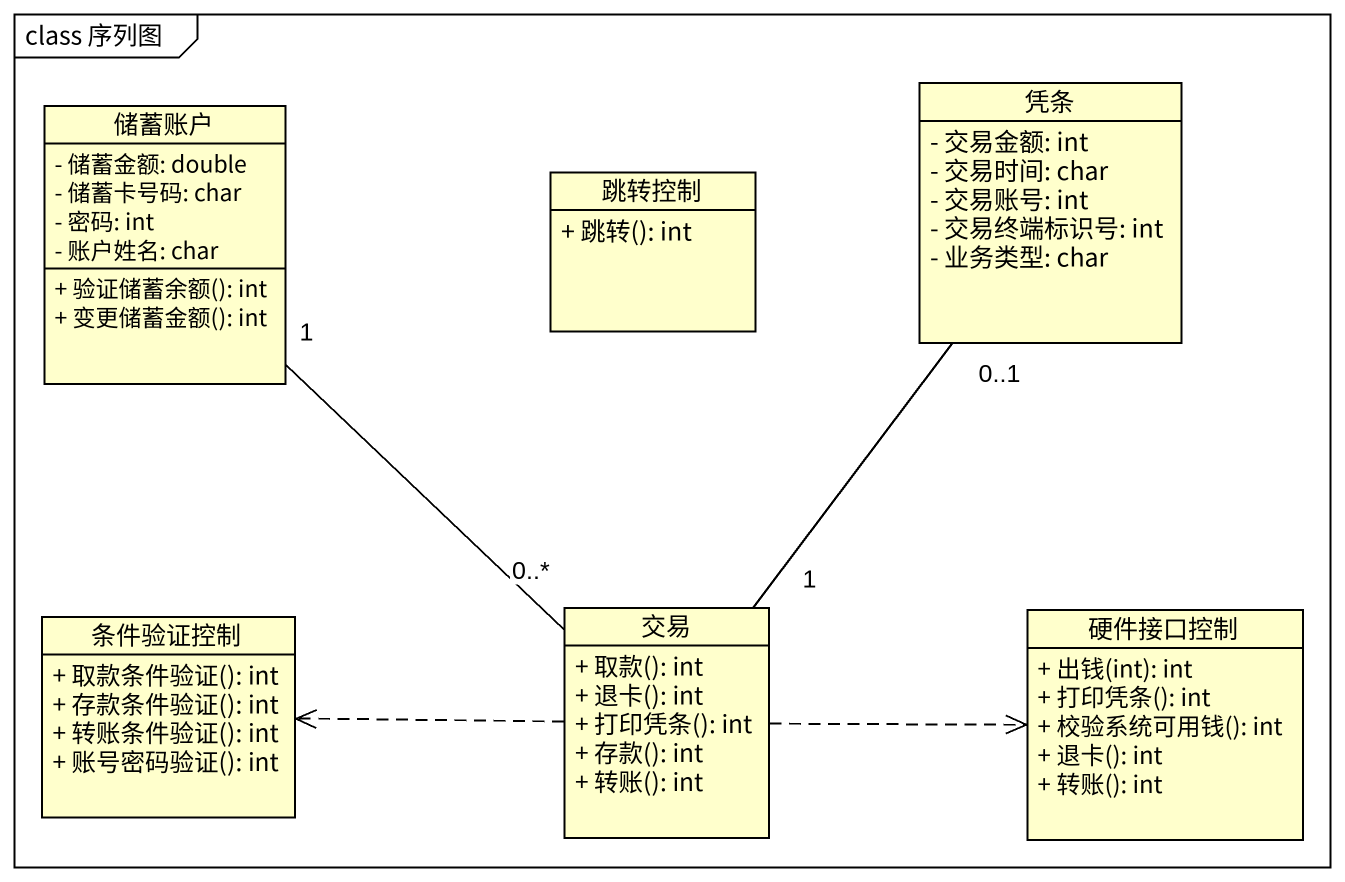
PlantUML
@startuml
mainframe class 序列图
hide circle
hide empty members
skinparam classAttributeIconSize 0
class 凭条 {
  - 交易金额: int
  - 交易时间: char
  - 交易账号: int
  - 交易终端标识号: int
  - 业务类型: char
}
class 储蓄账户 {
  - 储蓄金额: double
  - 储蓄卡号码: char
  - 密码: int
  - 账户姓名: char
  + 验证储蓄余额(): int
  + 变更储蓄金额(): int
}
class 跳转控制 {
  + 跳转(): int
}
class 交易 {
  + 取款(): int
  + 退卡(): int
  + 打印凭条(): int
  + 存款(): int
  + 转账(): int
}
class 硬件接口控制 {
  + 出钱(int): int
  + 打印凭条(): int
  + 校验系统可用钱(): int
  + 退卡(): int
  + 转账(): int
}
class 条件验证控制 {
  + 取款条件验证(): int
  + 存款条件验证(): int
  + 转账条件验证(): int
  + 账号密码验证(): int
}
交易 "1" -up- "0..1" 凭条
交易 "0..*" -up- "1" 储蓄账户
交易 .right.> 硬件接口控制
交易 .left.> 条件验证控制
@enduml
